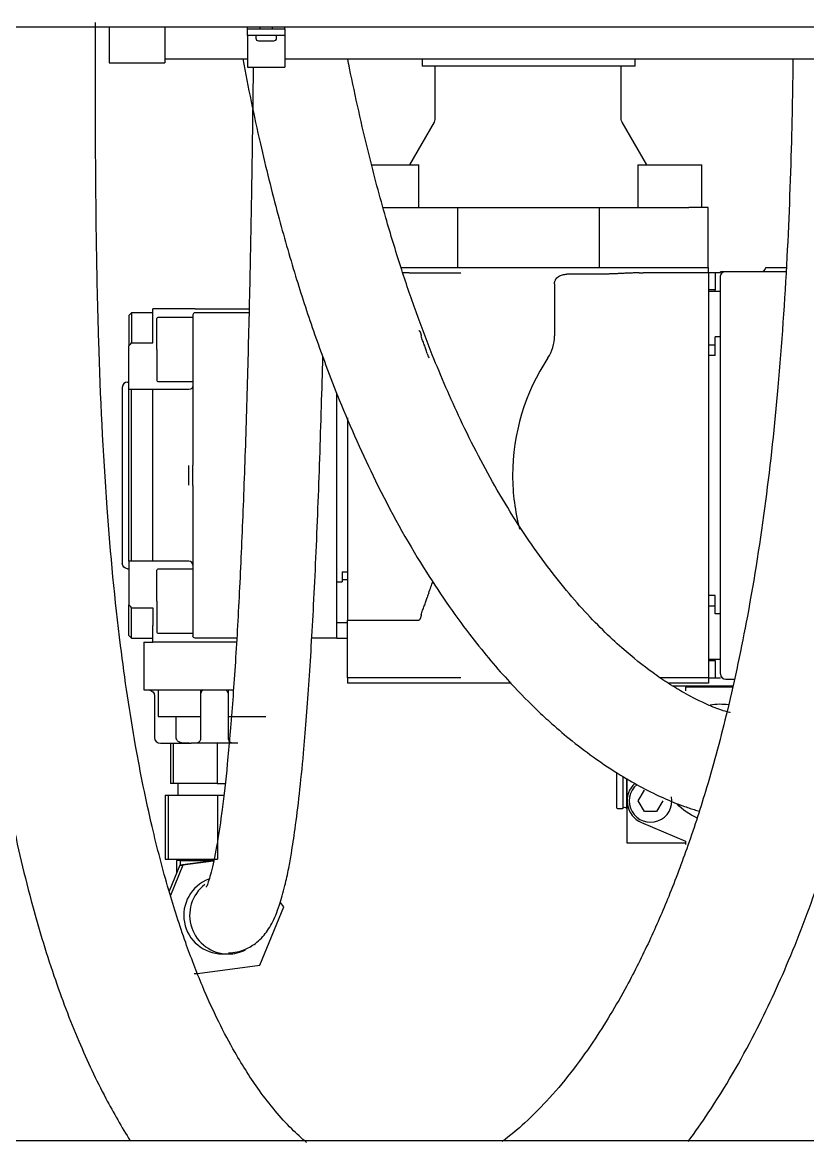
# Model space of a CAD drawing. Header units: millimetres. Extents: x 10462777 to 22643323, y 453826 to 1389191.
# Drawn here: x 11266628.9 to 11266914.3, y 583698 to 584104.9 of the extents above; entities that cross this region are included whole.
import ezdxf

# ---------------------------------------------------------------- set-up
doc = ezdxf.new("R2010")
doc.units = ezdxf.units.MM
doc.header["$LTSCALE"] = 200
doc.header["$MEASUREMENT"] = 0
for name, pattern in [('CENTER', [2, 1.25, -0.25, 0.25, -0.25]), ('HIDDEN_KS1', [0.26, 0.18, -0.08]), ('PHANTOM', [2.5, 1.25, -0.25, 0.25, -0.25, 0.25, -0.25])]:
    doc.linetypes.add(name, pattern=pattern)
for name, color, linetype in [('1', 1, 'CENTER'), ('11', 6, 'PHANTOM'), ('3', 3, 'HIDDEN_KS1')]:
    doc.layers.add(name, color=color, linetype=linetype)

msp = doc.modelspace()

# ---------------------------------------------------------------- linework, layer by layer
at = {"layer": '1', "color": 252, "linetype": 'Continuous'}
for p, q in [((11266596.99634, 584103.26517), (11267146.55885, 584103.26517)), ((11266680.77057, 584091.71315), (11266710.791, 584091.71315)), ((11266724.34861, 584091.71315), (11267098.14373, 584091.71315)), ((11266774.20464, 584091.71467), (11266774.20464, 584089.05005)), ((11266851.6767, 584089.05005), (11266851.6767, 584091.71467)), ((11266851.6767, 584089.05005), (11266774.20464, 584089.05005)), ((11266778.84491, 584089.05029), (11266778.84491, 584069.7168)), ((11266846.63296, 584069.7168), (11266846.63296, 584089.05029)), ((11266778.58542, 584068.7484), (11266769.61972, 584053.21934)), ((11266855.85814, 584053.21934), (11266846.89244, 584068.7484)), ((11266865.3145, 583863.89688), (11266887.06115, 583863.89688)), ((11266848.72307, 583806.76123), (11266848.72307, 583830.16721)), ((11266869.93143, 583806.76123), (11266848.72307, 583806.76123))]:
    msp.add_line(p, q, dxfattribs=at)
at = {"layer": '1', "color": 252, "linetype": 'Continuous', "extrusion": (0, 0, -1)}
for centre, start, end in [((-11266776.9081, 584069.7168), 180, 210), ((-11266848.56976, 584069.7168), 330, 0)]:
    msp.add_arc(centre, 1.9368, start, end, dxfattribs=at)
at = {"layer": '11', "color": 252, "linetype": 'Continuous'}
for p, q in [((11266660.42659, 584103.26554), (11266660.42659, 584090.26055)), ((11266680.76301, 584103.26554), (11266680.76301, 584090.26055)), ((11266710.78343, 584102.60766), (11266710.78343, 584103.26531)), ((11266710.78343, 584100.18666), (11266710.78343, 584102.60766)), ((11266710.78343, 584102.60766), (11266724.34104, 584102.60766)), ((11266715.23807, 584103.26528), (11266715.23807, 584102.60766)), ((11266719.8864, 584102.60766), (11266719.8864, 584103.26528)), ((11266724.34104, 584102.60766), (11266724.34104, 584103.26531)), ((11266724.34104, 584102.60766), (11266724.34104, 584100.18666)), ((11266710.78343, 584100.18666), (11266710.78343, 584088.71111)), ((11266724.34104, 584100.18666), (11266710.78343, 584100.18666)), ((11266713.78547, 584100.18666), (11266713.78547, 584099.21826)), ((11266721.339, 584099.21826), (11266721.339, 584100.18666)), ((11266724.34104, 584100.18666), (11266724.34104, 584088.71111)), ((11266714.75387, 584098.24986), (11266717.56224, 584098.24986)), ((11266717.56224, 584098.24986), (11266720.3706, 584098.24986)), ((11266660.42659, 584090.26055), (11266680.76301, 584090.26055)), ((11266710.78343, 584088.71111), (11266724.34104, 584088.71111)), ((11266766.54707, 584015.93579), (11266772.23206, 584015.93579)), ((11266769.53185, 584013.99899), (11266767.20625, 584013.99899)), ((11266769.53185, 584013.99899), (11266788.34791, 584013.99899)), ((11266772.23206, 584015.93579), (11266787.14201, 584015.93579)), ((11266836.79452, 584013.4443), (11266826.82939, 584013.4443)), ((11266838.56437, 584015.93579), (11266853.16507, 584015.93579)), ((11266853.16507, 584015.93579), (11266878.30772, 584015.93579)), ((11266878.30772, 584013.99899), (11266854.60427, 584013.99899)), ((11266878.30772, 584013.99899), (11266878.30772, 584015.93579)), ((11266880.72872, 584013.99899), (11266878.30772, 584013.99899)), ((11266878.30772, 584013.99899), (11266878.30772, 583999.03859)), ((11266882.66552, 584013.99899), (11266880.72872, 584013.99899)), ((11266880.72872, 584013.99899), (11266880.72872, 584007.7446)), ((11266884.60232, 584014.48319), (11266906.45816, 584014.48319)), ((11266899.12833, 584015.93579), (11266903.97034, 584015.93579)), ((11266903.97034, 584015.93579), (11266906.55887, 584015.93579)), ((11266822.33415, 584010.03182), (11266822.33415, 583991.05919)), ((11266882.66552, 584002.71478), (11266882.66552, 584012.54639)), ((11266880.72872, 584007.7446), (11266878.30772, 584007.7446)), ((11266882.66564, 584007.22019), (11266878.30772, 584007.22019)), ((11266880.72872, 584007.22017), (11266880.72872, 584007.7446)), ((11266676.39616, 583994.88417), (11266676.39616, 584000.92558)), ((11266691.69689, 584000.92558), (11266676.39616, 584000.92558)), ((11266691.69689, 584000.92558), (11266711.34577, 584000.92558)), ((11266882.66552, 583878.08629), (11266882.66552, 584002.71478)), ((11266668.64896, 583999.47298), (11266667.68056, 583998.50458)), ((11266667.68056, 583998.50458), (11266667.68056, 583987.41235)), ((11266676.39616, 583999.47298), (11266668.64896, 583999.47298)), ((11266668.64896, 583999.47298), (11266668.64896, 583988.50443)), ((11266677.84876, 583986.10905), (11266677.84876, 583997.38317)), ((11266690.92214, 583997.72986), (11266678.19545, 583997.72986)), ((11266690.92217, 583998.69826), (11266690.92217, 583986.61765)), ((11266711.31031, 583999.47298), (11266691.69689, 583999.47298)), ((11266878.30772, 583999.03859), (11266878.30772, 583881.76248)), ((11266676.39616, 583993.03678), (11266676.39616, 583994.88417)), ((11266676.39616, 583988.50443), (11266676.39616, 583993.03678)), ((11266882.66552, 583990.72026), (11266880.72872, 583990.72026)), ((11266880.72872, 583983.97857), (11266880.72872, 583990.72026)), ((11266667.68056, 583971.58304), (11266667.68056, 583987.41235)), ((11266668.64896, 583988.50443), (11266676.39616, 583988.50443)), ((11266677.84876, 583986.10905), (11266677.84876, 583974.83493)), ((11266690.92217, 583986.61765), (11266690.92217, 583944.05905)), ((11266878.30772, 583987.85217), (11266880.7296, 583987.85217)), ((11266880.72872, 583983.97857), (11266878.30772, 583983.97857)), ((11266665.25955, 583972.35776), (11266665.25955, 583908.44331)), ((11266667.19636, 583974.29456), (11266667.68065, 583974.29456)), ((11266678.19545, 583974.48824), (11266690.92214, 583974.48824)), ((11266667.68056, 583909.21803), (11266667.68056, 583971.58304)), ((11266676.39616, 583971.58304), (11266668.64896, 583971.58304)), ((11266668.64896, 583909.21803), (11266668.64896, 583971.58304)), ((11266689.46957, 583971.58304), (11266676.39616, 583971.58304)), ((11266676.39616, 583970.05722), (11266676.39616, 583971.58304)), ((11266676.39616, 583910.74385), (11266676.39616, 583970.05722)), ((11266743.21581, 583894.14086), (11266743.21581, 583970.2945)), ((11266747.08942, 583961.24055), (11266747.08942, 583887.76579)), ((11266690.92217, 583936.74205), (11266690.92217, 583894.18343)), ((11266667.68056, 583909.21803), (11266667.68056, 583893.38872)), ((11266676.39616, 583909.21803), (11266668.64896, 583909.21803)), ((11266676.39616, 583909.21803), (11266676.39616, 583910.74385)), ((11266689.46957, 583909.21803), (11266676.39616, 583909.21803)), ((11266667.19636, 583906.50651), (11266667.68065, 583906.50651)), ((11266677.84876, 583894.69202), (11266677.84876, 583905.96614)), ((11266690.92214, 583906.31283), (11266678.19545, 583906.31283)), ((11266745.15262, 583905.34443), (11266747.08942, 583905.34443)), ((11266745.15262, 583905.34443), (11266745.15262, 583901.77634)), ((11266743.21581, 583901.77634), (11266745.15262, 583901.77634)), ((11266747.08942, 583902.43923), (11266745.15203, 583902.43923)), ((11266880.72872, 583896.8225), (11266878.30772, 583896.8225)), ((11266880.72872, 583890.08081), (11266880.72872, 583896.8225)), ((11266667.68056, 583882.29649), (11266667.68056, 583893.38872)), ((11266668.64896, 583892.29664), (11266676.39616, 583892.29664)), ((11266668.64896, 583881.32809), (11266668.64896, 583892.29664)), ((11266676.39616, 583892.29664), (11266676.39616, 583887.76429)), ((11266677.84876, 583894.69202), (11266677.84876, 583883.4179)), ((11266690.92217, 583894.18343), (11266690.92217, 583882.10281)), ((11266743.21581, 583881.32809), (11266743.21581, 583894.14086)), ((11266880.7296, 583892.9489), (11266878.30772, 583892.9489)), ((11266676.39616, 583887.76429), (11266676.39616, 583885.9169)), ((11266743.21549, 583886.94481), (11266747.08942, 583886.94481)), ((11266747.08942, 583884.75976), (11266747.08942, 583887.76579)), ((11266747.19964, 583887.77282), (11266773.01969, 583887.77282)), ((11266882.66552, 583890.08081), (11266880.72872, 583890.08081)), ((11266676.39616, 583879.87549), (11266676.39616, 583885.9169)), ((11266678.19545, 583883.07121), (11266690.92214, 583883.07121)), ((11266747.08942, 583866.80208), (11266747.08942, 583884.75976)), ((11266667.68056, 583882.29649), (11266668.64896, 583881.32809)), ((11266668.64896, 583881.32809), (11266676.39616, 583881.32809)), ((11266691.69678, 583879.87549), (11266676.39616, 583879.87549)), ((11266706.7726, 583879.87549), (11266691.69678, 583879.87549)), ((11266706.86841, 583881.32809), (11266691.69689, 583881.32809)), ((11266743.21581, 583881.32809), (11266734.07926, 583881.32809)), ((11266743.21581, 583881.32809), (11266747.08942, 583881.32809)), ((11266878.30772, 583881.76248), (11266878.30772, 583866.80208)), ((11266882.66552, 583868.25468), (11266882.66552, 583878.08629)), ((11266878.30772, 583873.58088), (11266882.66564, 583873.58088)), ((11266880.72872, 583873.05647), (11266878.30772, 583873.05647)), ((11266880.72872, 583873.05647), (11266880.72872, 583873.5809)), ((11266880.72872, 583873.05647), (11266880.72872, 583866.80208)), ((11266769.53185, 583866.80208), (11266747.08942, 583866.80208)), ((11266747.08942, 583866.80208), (11266747.08942, 583864.86528)), ((11266788.34791, 583866.80208), (11266769.53185, 583866.80208)), ((11266878.30772, 583866.80208), (11266860.88679, 583866.80208)), ((11266878.30772, 583866.80208), (11266880.72872, 583866.80208)), ((11266878.30772, 583866.80208), (11266878.30772, 583864.86528)), ((11266880.72872, 583866.80208), (11266882.66552, 583866.80208)), ((11266772.23206, 583864.86528), (11266747.08942, 583864.86528)), ((11266788.60261, 583864.86528), (11266772.23206, 583864.86528)), ((11266806.5428, 583864.86528), (11266788.60261, 583864.86528)), ((11266878.30772, 583864.86528), (11266863.72145, 583864.86528)), ((11266884.60232, 583866.31788), (11266887.57628, 583866.31788)), ((11266844.84947, 583832.4739), (11266844.84947, 583820.02832)), ((11266847.24, 583830.94295), (11266847.24, 583819.35044)), ((11266848.55987, 583830.19301), (11266848.55987, 583819.35044)), ((11266845.52735, 583819.35044), (11266847.24, 583819.35044)), ((11266848.55987, 583819.35044), (11266848.72309, 583819.35044))]:
    msp.add_line(p, q, dxfattribs=at)
at = {"layer": '11', "color": 60, "linetype": 'Continuous'}
for p, q in [((11266755.80498, 584053.21922), (11266772.99414, 584053.21922)), ((11266772.99414, 584037.72481), (11266772.99414, 584053.21922)), ((11266852.5965, 584053.21922), (11266852.5965, 584037.72481)), ((11266852.5965, 584053.21922), (11266875.83811, 584053.21922)), ((11266875.83811, 584037.72481), (11266875.83811, 584053.21922)), ((11266760.04633, 584037.72481), (11266787.14226, 584037.72481)), ((11266787.14226, 584037.72481), (11266787.14226, 584015.93579)), ((11266787.14226, 584037.72481), (11266787.14746, 584037.72481)), ((11266787.14746, 584037.72481), (11266787.14746, 584015.93579)), ((11266787.14746, 584037.72481), (11266838.56945, 584037.72481)), ((11266838.56945, 584037.72481), (11266838.56945, 584015.93579)), ((11266838.56985, 584037.72481), (11266871.15754, 584037.72481)), ((11266878.16227, 584037.72481), (11266871.15754, 584037.72481)), ((11266878.16227, 584015.93579), (11266878.16227, 584037.72481)), ((11266787.1464, 584015.93579), (11266787.14746, 584015.93579)), ((11266787.14746, 584015.93579), (11266838.56945, 584015.93579)), ((11266673.1036, 583879.87549), (11266673.1036, 583862.44428)), ((11266673.1036, 583879.87549), (11266673.49347, 583879.87549)), ((11266673.49347, 583879.87549), (11266676.3961, 583879.87549)), ((11266886.9585, 583863.41268), (11266869.93105, 583863.41268)), ((11266869.93105, 583863.41268), (11266869.93105, 583862.1706)), ((11266673.1036, 583862.44428), (11266673.49347, 583862.44428)), ((11266673.49347, 583862.44428), (11266677.99345, 583862.44428)), ((11266676.9772, 583860.31379), (11266676.9772, 583845.20674)), ((11266677.99345, 583862.44428), (11266683.23874, 583862.44428)), ((11266678.33296, 583862.44428), (11266678.33296, 583852.76027)), ((11266683.23874, 583862.44428), (11266705.62209, 583862.44428)), ((11266693.82738, 583852.76027), (11266693.82738, 583862.44428)), ((11266703.70506, 583862.44428), (11266703.70506, 583852.76027)), ((11266678.33296, 583852.76027), (11266692.04559, 583852.76027)), ((11266684.82714, 583845.20674), (11266684.82714, 583852.76027)), ((11266692.04559, 583852.76027), (11266693.82738, 583852.76027)), ((11266693.73204, 583852.76027), (11266693.73204, 583845.20674)), ((11266703.70506, 583852.76027), (11266717.41769, 583852.76027)), ((11266703.8004, 583845.20674), (11266703.8004, 583852.76027)), ((11266717.41769, 583852.76027), (11266717.41817, 583852.76027)), ((11266679.10768, 583843.07626), (11266689.71062, 583843.07626)), ((11266682.82486, 583843.07626), (11266682.82486, 583828.45341)), ((11266683.76122, 583843.07626), (11266683.76122, 583828.45341)), ((11266705.26967, 583843.07626), (11266690.24069, 583843.07626)), ((11266699.70258, 583843.07626), (11266699.70258, 583828.45341)), ((11266683.76122, 583828.45341), (11266682.82486, 583828.45341)), ((11266699.70258, 583828.45341), (11266683.76122, 583828.45341)), ((11266685.42831, 583828.45341), (11266685.42831, 583824.19245)), ((11266699.70258, 583828.45341), (11266702.61543, 583828.45341)), ((11266852.77215, 583822.15881), (11266855.00858, 583826.03241)), ((11266680.83219, 583824.19245), (11266680.83219, 583800.95083)), ((11266680.83219, 583824.19245), (11266681.8856, 583824.19245)), ((11266681.8856, 583824.19245), (11266681.8856, 583800.95083)), ((11266681.8856, 583824.19245), (11266699.81963, 583824.19245)), ((11266699.81963, 583824.19245), (11266702.13623, 583824.19245)), ((11266699.81963, 583824.19245), (11266699.81963, 583800.95083)), ((11266855.00858, 583818.2852), (11266852.77215, 583822.15881)), ((11266861.71785, 583822.15881), (11266859.48143, 583818.2852)), ((11266859.48143, 583818.2852), (11266855.00858, 583818.2852)), ((11266853.91651, 583814.31378), (11266869.93105, 583807.51911)), ((11266869.93105, 583807.51911), (11266869.93105, 583806.27703)), ((11266680.83219, 583800.95083), (11266681.8856, 583800.95083)), ((11266681.8856, 583800.95083), (11266699.81963, 583800.95083)), ((11266686.11829, 583798.75814), (11266682.27267, 583789.38053)), ((11266687.30932, 583798.75814), (11266682.7967, 583787.75404)), ((11266684.9581, 583800.46663), (11266684.9581, 583795.92885)), ((11266686.46336, 583800.46663), (11266684.9581, 583800.46663)), ((11266685.91251, 583800.95092), (11266685.91251, 583800.46663)), ((11266698.43231, 583800.41977), (11266686.11829, 583798.75814)), ((11266686.11829, 583798.75814), (11266687.30932, 583798.75814)), ((11266686.46336, 583800.46663), (11266698.77958, 583800.46663)), ((11266686.46336, 583798.80468), (11266686.46336, 583800.46663)), ((11266698.39896, 583800.25455), (11266687.30932, 583798.75814)), ((11266723.98722, 583783.67575), (11266722.67316, 583785.37984)), ((11266715.29134, 583762.47069), (11266723.98722, 583783.67575)), ((11266701.62976, 583766.5726), (11266703.75841, 583766.5726)), ((11266692.60444, 583759.40936), (11266715.29134, 583762.47069)), ((11266691.41341, 583759.40936), (11266692.60444, 583759.40936))]:
    msp.add_line(p, q, dxfattribs=at)
at = {"layer": '11', "color": 252, "linetype": 'Continuous'}
for centre, radius, start, end in [((11266714.75387, 584099.21826), 0.9684, 180, 270), ((11266720.3706, 584099.21826), 0.9684, 270, 0), ((11266897.67573, 584015.93579), 1.4526, 270, 0), ((11266678.19545, 583997.38317), 0.34669, 90, 180), ((11266691.69689, 583998.69826), 0.77472, 90, 180), ((11266807.80814, 583991.05919), 14.52601, 326.5884464, 0), ((11266884.60232, 583940.40054), 77.47206, 146.5884464, 180), ((11266667.19636, 583972.35776), 1.9368, 90, 180), ((11266678.19545, 583974.83493), 0.34669, 180, 270), ((11266884.60232, 583940.40054), 77.47206, 180, 194.6358273), ((11266689.46957, 583907.76543), 1.4526, 0, 90), ((11266678.19545, 583905.96614), 0.34669, 90, 180), ((11266678.19545, 583883.4179), 0.34669, 180, 270), ((11266884.60232, 583868.25468), 1.9368, 180, 270), ((11266845.52735, 583820.02832), 0.67788, 180, 270)]:
    msp.add_arc(centre, radius, start, end, dxfattribs=at)
at = {"layer": '11', "color": 252, "linetype": 'Continuous', "extrusion": (0, 0, -1)}
for centre, radius, start, end in [((-11266884.60231, 584012.5464), 1.93679, 359.9997794, 90.0002206), ((-11266689.46957, 583973.03564), 1.4526, 180, 270), ((-11266667.19636, 583908.44331), 1.9368, 270, 0), ((-11266691.69689, 583882.10281), 0.77472, 270, 0), ((-11266847.89993, 583819.1955), 0.67788, 13.2129804, 166.7870196)]:
    msp.add_arc(centre, radius, start, end, dxfattribs=at)
at = {"layer": '11', "color": 60, "linetype": 'Continuous', "extrusion": (0, 0, -1)}
for centre, radius, start, end in [((-11266674.84672, 583860.31379), 2.13048, 90, 180), ((-11266882.6171, 583835.81326), 21.54692, 80.1932654, 98.0357634), ((-11266882.6171, 583835.81326), 21.54692, 293.307642, 316.7301309)]:
    msp.add_arc(centre, radius, start, end, dxfattribs=at)
at = {"layer": '11', "color": 60, "linetype": 'Continuous'}
for centre, radius, start, end in [((11266679.10768, 583845.20674), 2.13048, 180, 270), ((11266857.245, 583822.15881), 8.52193, 131.31066, 247.0093949), ((11266857.245, 583822.15881), 7.74721, 129.2681098, 10.8562655)]:
    msp.add_arc(centre, radius, start, end, dxfattribs=at)
at = {"layer": '11', "color": 252, "linetype": 'Continuous'}
for centre, major_axis, ratio, start_param, end_param in [((11266783.64708, 583991.05919), (0, 14.52601), 0.577350273, 2.02337412, 2.153937957), ((11266739.30994, 583940.40054), (0, 77.47206), 0.577350269, 4.129247361, 4.194130966), ((11266783.64708, 583889.74188), (0, 14.52601), 0.577350274, 0.987654692, 1.118218542)]:
    msp.add_ellipse(centre, major_axis=major_axis, ratio=ratio, start_param=start_param, end_param=end_param, dxfattribs=at)
at = {"layer": '11', "color": 60, "linetype": 'Continuous'}
for centre, start_param, end_param in [((11266701.62976, 583780.61441), 3.506806269, 6.283185307), ((11266703.75841, 583780.61441), 3.794753232, 6.283185307), ((11266703.75841, 583780.61441), 0, 0.4686897)]:
    msp.add_ellipse(centre, major_axis=(0, -14.04181), ratio=0.998629535, start_param=start_param, end_param=end_param, dxfattribs=at)
at = {"layer": '11', "color": 27, "linetype": 'Continuous'}
for points, knots in [([(11266606.28399, 584104.93175), (11266606.26834, 584094.46487), (11266606.29161, 584073.90004), (11266606.42372, 584043.65552), (11266606.95791, 584002.90225), (11266608.44599, 583955.81071), (11266612.06101, 583904.22987), (11266617.10282, 583860.02809), (11266623.60763, 583821.1533), (11266631.39421, 583787.44891), (11266639.83563, 583759.3488), (11266648.91591, 583735.34618), (11266658.31707, 583715.36238), (11266665.00893, 583703.6772), (11266668.1415, 583698.69907)], [0, 0, 0, 0, 0.074662816, 0.146696509, 0.215741806, 0.365404318, 0.482760636, 0.584949718, 0.68378467, 0.765939598, 0.835159792, 0.897909432, 0.955154093, 1, 1, 1, 1]), ([(11266732.25988, 583698.04477), (11266730.42533, 583699.58853), (11266724.33966, 583705.17745), (11266715.41877, 583715.89888), (11266706.81858, 583729.38373), (11266700.01859, 583742.20486), (11266693.94112, 583755.58547), (11266687.81915, 583771.50751), (11266681.63133, 583790.81854), (11266675.43042, 583814.6493), (11266669.42516, 583844.27698), (11266663.71151, 583882.88558), (11266659.07162, 583931.96686), (11266656.76024, 583980.92874), (11266655.7799, 584026.00175), (11266655.49497, 584064.59076), (11266655.44362, 584091.20417), (11266655.47866, 584104.93175)], [0, 0, 0, 0, 0.021069001, 0.071161889, 0.11381256, 0.1456229, 0.180615509, 0.221112786, 0.268537147, 0.324694293, 0.394250271, 0.479323279, 0.595159557, 0.734388927, 0.816815137, 0.905516469, 1, 1, 1, 1]), ([(11266709.02455, 584091.67654), (11266710.97484, 584081.35303), (11266714.93061, 584062.30805), (11266721.44225, 584036.00598), (11266727.93648, 584013.34854), (11266735.25898, 583990.86828), (11266744.67568, 583965.70444), (11266757.80921, 583936.26556), (11266773.87532, 583907.25027), (11266790.43552, 583883.38488), (11266804.21073, 583867.01005), (11266813.81582, 583857.17147), (11266821.29265, 583850.21591), (11266828.48457, 583844.06721), (11266837.37106, 583837.29397), (11266846.34169, 583831.39484), (11266854.89248, 583826.55842), (11266862.66524, 583822.81616), (11266868.79908, 583820.38078), (11266872.73453, 583819.06748), (11266874.44475, 583818.562), (11266875.03132, 583818.39633)], [0, 0, 0, 0, 0.061502684, 0.114019099, 0.159572299, 0.20115779, 0.255277196, 0.321969152, 0.40081023, 0.470984515, 0.528894745, 0.572915039, 0.596076172, 0.629128717, 0.672963612, 0.729067267, 0.780291036, 0.840901228, 0.912541591, 0.96684373, 1, 1, 1, 1]), ([(11266886.22801, 583854.2001), (11266886.22772, 583854.2002), (11266886.15965, 583854.21491), (11266885.50677, 583854.37031), (11266883.42574, 583854.97452), (11266879.84983, 583856.29501), (11266875.45224, 583858.21445), (11266870.24364, 583860.8677), (11266864.21384, 583864.46952), (11266856.89661, 583869.43052), (11266846.75843, 583877.40418), (11266832.76943, 583890.99246), (11266817.05476, 583910.22003), (11266801.73624, 583933.82386), (11266788.61838, 583958.94058), (11266778.99951, 583981.13633), (11266771.9221, 583999.84361), (11266766.27855, 584016.43993), (11266760.44408, 584035.624), (11266754.04852, 584059.64746), (11266749.7202, 584079.03913), (11266747.41323, 584090.56792), (11266747.19296, 584091.68081)], [0, 0, 0, 0, 0.020172742, 0.070577421, 0.148520718, 0.206726891, 0.255704414, 0.314913554, 0.358786623, 0.397058907, 0.460833186, 0.531131737, 0.600104658, 0.667267642, 0.729626855, 0.781997061, 0.815135421, 0.849239351, 0.885508862, 0.932398756, 0.993478479, 1, 1, 1, 1]), ([(11266909.03013, 584091.69418), (11266908.90464, 584082.6344), (11266908.46495, 584058.61797), (11266907.01168, 584018.80322), (11266904.00049, 583974.24605), (11266899.30277, 583930.69312), (11266893.2078, 583891.49184), (11266885.89259, 583856.77407), (11266878.46836, 583829.033), (11266871.21203, 583806.53865), (11266864.22618, 583787.99279), (11266856.81221, 583770.91248), (11266847.805, 583752.94064), (11266835.75568, 583732.86685), (11266820.70213, 583713.45767), (11266808.96404, 583702.61726), (11266803.34923, 583698.40741)], [0, 0, 0, 0, 0.062339556, 0.165274249, 0.274187894, 0.369963055, 0.467726699, 0.549155762, 0.617471917, 0.669741522, 0.717076632, 0.759802599, 0.805025753, 0.865783427, 0.938319624, 1, 1, 1, 1]), ([(11266870.98469, 583698.45773), (11266873.48502, 583701.84536), (11266882.21945, 583714.34615), (11266894.80855, 583736.06843), (11266908.17945, 583764.93682), (11266919.78006, 583795.80142), (11266930.61331, 583832.14999), (11266940.65685, 583876.48522), (11266948.71918, 583927.63751), (11266954.48928, 583986.0711), (11266957.14862, 584038.75687), (11266957.99395, 584074.96216), (11266958.20762, 584089.567), (11266958.23646, 584091.70519)], [0, 0, 0, 0, 0.032967563, 0.118787898, 0.191966345, 0.273156127, 0.364284968, 0.471289957, 0.604838856, 0.739314193, 0.894864676, 0.984608326, 1, 1, 1, 1]), ([(11266712.84045, 584088.69418), (11266712.8322, 584087.97997), (11266712.72752, 584079.00085), (11266712.52118, 584063.20497), (11266712.19646, 584042.53257), (11266711.86867, 584024.48661), (11266711.40142, 584001.82963), (11266710.70353, 583973.64892), (11266709.66902, 583940.94055), (11266708.42361, 583910.06356), (11266706.96706, 583881.75186), (11266705.29631, 583856.45902), (11266703.47307, 583835.27166), (11266701.60792, 583818.80375), (11266699.67586, 583805.82219), (11266697.72665, 583796.5042), (11266696.43444, 583792.33881), (11266695.79979, 583790.90058), (11266695.78528, 583790.8361), (11266695.79207, 583790.83851)], [0, 0, 0, 0, 0.004480095, 0.056343884, 0.099562581, 0.136130064, 0.172550667, 0.247307156, 0.32412323, 0.401063727, 0.47829939, 0.557333341, 0.639148253, 0.7166422, 0.788952194, 0.876131297, 0.960660563, 0.991102379, 1, 1, 1, 1]), ([(11266703.82162, 583767.00846), (11266705.95467, 583767.00664), (11266709.42642, 583767.72045), (11266713.77354, 583770.32071), (11266716.47105, 583772.95996), (11266718.16877, 583775.19538), (11266719.68836, 583777.73618), (11266721.10192, 583780.76541), (11266722.67672, 583785.01525), (11266724.25471, 583790.60795), (11266725.66542, 583797.17855), (11266726.86058, 583803.80288), (11266728.16751, 583812.3572), (11266729.64253, 583824.23563), (11266731.33784, 583841.14563), (11266733.09801, 583863.55), (11266734.87487, 583893.36187), (11266736.41291, 583927.47196), (11266737.46934, 583958.4949), (11266737.99776, 583977.48045), (11266738.15823, 583983.63723)], [0, 0, 0, 0, 0.052658954, 0.090203929, 0.11447932, 0.14036679, 0.17145786, 0.207601718, 0.248026018, 0.312732807, 0.361099435, 0.399114162, 0.45317295, 0.518997786, 0.583802782, 0.674916402, 0.765939297, 0.862674886, 0.955963832, 1, 1, 1, 1])]:
    msp.add_open_spline(points, degree=3, knots=knots, dxfattribs=at)
at = {"layer": '11', "color": 252, "linetype": 'Continuous'}
for points, knots in [([(11266822.33415, 584010.03182), (11266822.33415, 584010.2956), (11266822.37159, 584010.55258), (11266822.48161, 584010.92825), (11266822.52777, 584011.05257), (11266822.63515, 584011.29089), (11266822.69648, 584011.40566), (11266822.90166, 584011.73774), (11266823.06855, 584011.94431), (11266823.43834, 584012.3121), (11266823.64386, 584012.47666), (11266824.08071, 584012.76457), (11266824.3095, 584012.88675), (11266824.78461, 584013.09427), (11266825.03245, 584013.17989), (11266825.79012, 584013.38218), (11266826.3054, 584013.4444), (11266826.82939, 584013.4444)], [0, 0, 0, 0, 0.125, 0.125, 0.1875, 0.1875, 0.25, 0.25, 0.375, 0.375, 0.5, 0.5, 0.625, 0.625, 0.75, 0.75, 1, 1, 1, 1]), ([(11266882.66554, 584014.09611), (11266882.66554, 584014.14669), (11266882.67878, 584014.21964), (11266882.72541, 584014.31077), (11266882.7758, 584014.37291), (11266882.83795, 584014.4233), (11266882.92907, 584014.46994), (11266883.00202, 584014.48317), (11266883.05261, 584014.48317)], [0, 0, 0, 0, 0.239178973, 0.368182082, 0.5, 0.631817918, 0.760821026, 1, 1, 1, 1]), ([(11266883.04786, 584014.48319), (11266883.05039, 584014.48319), (11266883.05987, 584014.48319), (11266883.11908, 584014.48319), (11266883.3247, 584014.48319), (11266883.60556, 584014.48319), (11266883.92306, 584014.48319), (11266884.20814, 584014.48319), (11266884.42568, 584014.48319), (11266884.55963, 584014.48319), (11266884.61089, 584014.48319), (11266884.59976, 584014.48319), (11266884.60246, 584014.48319), (11266884.60261, 584014.48319), (11266884.60254, 584014.48319), (11266884.60253, 584014.48319)], [0, 0, 0, 0, 0.043628442, 0.130281004, 0.216933567, 0.30358613, 0.390238692, 0.476891255, 0.563543818, 0.65019638, 0.736848943, 0.823501505, 0.910154068, 0.996806631, 1, 1, 1, 1]), ([(11266776.10482, 583984.70718), (11266775.96261, 583985.21376), (11266775.79598, 583985.72547), (11266775.43157, 583986.76243), (11266775.23316, 583987.28819), (11266774.82772, 583988.34078), (11266774.61889, 583988.86937), (11266774.32115, 583989.6742), (11266774.22458, 583989.94451), (11266774.04848, 583990.49335), (11266773.96846, 583990.77172), (11266773.91071, 583991.05919)], [0, 0, 0, 0, 0.25, 0.25, 0.5, 0.5, 0.75, 0.75, 0.875, 0.875, 1, 1, 1, 1]), ([(11266690.92203, 583936.74205), (11266690.92217, 583937.14622), (11266690.92245, 583937.95685), (11266690.92257, 583939.17639), (11266690.9225, 583940.60405), (11266690.92268, 583942.23248), (11266690.92223, 583943.45185), (11266690.92201, 583944.05902)], [0, 0, 0, 0, 0.165729332, 0.33240628, 0.500001623, 0.751031742, 1, 1, 1, 1]), ([(11266773.91071, 583889.74188), (11266773.9684, 583890.02905), (11266774.04835, 583890.30731), (11266774.22445, 583890.85618), (11266774.32106, 583891.12662), (11266774.61907, 583891.93219), (11266774.82828, 583892.46169), (11266775.2347, 583893.51691), (11266775.43287, 583894.04223), (11266775.79626, 583895.07651), (11266775.96265, 583895.58745), (11266776.10482, 583896.09389)], [0, 0, 0, 0, 0.125, 0.125, 0.25, 0.25, 0.5, 0.5, 0.75, 0.75, 1, 1, 1, 1])]:
    msp.add_open_spline(points, degree=3, knots=knots, dxfattribs=at)
for points in [[(11266853.16507, 584013.9857), (11266852.73965, 584013.97784), (11266851.88231, 584013.95576), (11266850.57961, 584013.90842), (11266849.259, 584013.85114), (11266847.92009, 584013.78786), (11266846.56201, 584013.7222), (11266845.18623, 584013.65759), (11266843.79404, 584013.59719), (11266842.39519, 584013.5441), (11266840.99957, 584013.50078), (11266839.60354, 584013.46865), (11266838.20403, 584013.44881), (11266837.2649, 584013.4443), (11266836.79452, 584013.4443)], [(11266853.16507, 584013.9857), (11266853.64477, 584013.99456), (11266854.1245, 584013.99899), (11266854.60427, 584013.99899)], [(11266773.01969, 583993.02825), (11266773.03191, 583993.02825), (11266773.05673, 583993.0264), (11266773.09518, 583993.01744), (11266773.13459, 583993.00166), (11266773.17422, 583992.97899), (11266773.21523, 583992.94821), (11266773.25724, 583992.9087), (11266773.29994, 583992.86014), (11266773.34354, 583992.80153), (11266773.38746, 583992.73305), (11266773.43192, 583992.65377), (11266773.47686, 583992.56319), (11266773.52238, 583992.46033), (11266773.56847, 583992.3444), (11266773.6152, 583992.21433), (11266773.66261, 583992.06896), (11266773.71071, 583991.90704), (11266773.75954, 583991.72716), (11266773.80914, 583991.52772), (11266773.85946, 583991.3072), (11266773.89359, 583991.1444), (11266773.91071, 583991.05919)], [(11266667.68056, 583987.41235), (11266667.9991, 583987.78188), (11266668.32206, 583988.14574), (11266668.64896, 583988.50443)], [(11266668.64896, 583971.58304), (11266668.53921, 583971.58304), (11266668.32115, 583971.58304), (11266667.99841, 583971.58304), (11266667.78604, 583971.58304), (11266667.68056, 583971.58304)], [(11266689.46957, 583936.82515), (11266689.46966, 583937.42048), (11266689.47089, 583938.61206), (11266689.47151, 583940.40065), (11266689.47093, 583942.18919), (11266689.46965, 583943.38066), (11266689.46957, 583943.97593)], [(11266668.64896, 583909.21803), (11266668.53921, 583909.21803), (11266668.32115, 583909.21803), (11266667.99841, 583909.21803), (11266667.78604, 583909.21803), (11266667.68056, 583909.21803)], [(11266667.68056, 583893.38872), (11266667.9991, 583893.01919), (11266668.32206, 583892.65533), (11266668.64896, 583892.29664)], [(11266747.08942, 583887.76579), (11266747.10031, 583887.76739), (11266747.12301, 583887.77001), (11266747.15975, 583887.77232), (11266747.18604, 583887.77282), (11266747.19964, 583887.77282)], [(11266773.91071, 583889.74188), (11266773.89359, 583889.65667), (11266773.85946, 583889.49387), (11266773.80914, 583889.27335), (11266773.75955, 583889.07392), (11266773.71071, 583888.89403), (11266773.66261, 583888.73211), (11266773.6152, 583888.58674), (11266773.56847, 583888.45667), (11266773.52238, 583888.34074), (11266773.47686, 583888.23788), (11266773.43192, 583888.1473), (11266773.38746, 583888.06802), (11266773.34354, 583887.99954), (11266773.29994, 583887.94093), (11266773.25724, 583887.89237), (11266773.21523, 583887.85286), (11266773.17422, 583887.82208), (11266773.13459, 583887.79941), (11266773.09518, 583887.78363), (11266773.05673, 583887.77467), (11266773.03191, 583887.77282), (11266773.01969, 583887.77282)]]:
    msp.add_open_spline(points, degree=3, dxfattribs=at)
at = {"layer": '11', "color": 60, "linetype": 'Continuous'}
for points, knots in [([(11266693.82039, 583861.07771), (11266693.82832, 583861.11198), (11266693.83667, 583861.14569), (11266693.87977, 583861.3095), (11266693.92036, 583861.43307), (11266694.00649, 583861.65838), (11266694.05201, 583861.76057), (11266694.14515, 583861.94656), (11266694.19312, 583862.03072), (11266694.28623, 583862.1758), (11266694.33169, 583862.23745), (11266694.41912, 583862.33871), (11266694.46118, 583862.37817), (11266694.53776, 583862.43065), (11266694.57272, 583862.44428), (11266694.60417, 583862.44428)], [0, 0, 0, 0, 0.040402427, 0.040402427, 0.200335356, 0.200335356, 0.360268285, 0.360268285, 0.520201214, 0.520201214, 0.680134142, 0.680134142, 0.840067071, 0.840067071, 1, 1, 1, 1]), ([(11266702.92827, 583862.44428), (11266702.99092, 583862.44428), (11266703.07017, 583862.38873), (11266703.24426, 583862.187), (11266703.34082, 583862.03927), (11266703.52629, 583861.6691), (11266703.61768, 583861.44191), (11266703.69409, 583861.15213), (11266703.70131, 583861.12329), (11266703.70823, 583861.09404)], [0, 0, 0, 0, 0.32170515, 0.32170515, 0.643410299, 0.643410299, 0.965115449, 0.965115449, 1, 1, 1, 1]), ([(11266689.71062, 583843.07626), (11266689.25634, 583843.07626), (11266688.78427, 583843.07399), (11266688.05306, 583843.10095), (11266687.80785, 583843.11543), (11266687.31563, 583843.16656), (11266687.06706, 583843.20346), (11266686.57742, 583843.31471), (11266686.33813, 583843.38834), (11266685.99279, 583843.54134), (11266685.87937, 583843.59999), (11266685.6647, 583843.73176), (11266685.56282, 583843.80504), (11266685.37191, 583843.96923), (11266685.28253, 583844.06089), (11266685.12597, 583844.25741), (11266685.0578, 583844.36287), (11266684.94443, 583844.5903), (11266684.90106, 583844.7089), (11266684.84252, 583844.95259), (11266684.82714, 583845.07981), (11266684.82714, 583845.20674)], [0, 0, 0, 0, 0.25, 0.25, 0.375, 0.375, 0.5, 0.5, 0.625, 0.625, 0.6875, 0.6875, 0.75, 0.75, 0.8125, 0.8125, 0.875, 0.875, 0.9375, 0.9375, 1, 1, 1, 1]), ([(11266693.73204, 583845.20674), (11266693.73204, 583845.0809), (11266693.72478, 583844.9538), (11266693.69587, 583844.70733), (11266693.67456, 583844.58926), (11266693.58979, 583844.24959), (11266693.5061, 583844.04959), (11266693.29752, 583843.72067), (11266693.17391, 583843.59145), (11266692.8947, 583843.38677), (11266692.74292, 583843.31355), (11266692.41662, 583843.20304), (11266692.24119, 583843.16607), (11266691.87817, 583843.1152), (11266691.68953, 583843.1009), (11266691.29844, 583843.08309), (11266691.09599, 583843.07961), (11266690.67737, 583843.0762), (11266690.46079, 583843.07626), (11266690.24069, 583843.07626)], [0, 0, 0, 0, 0.0625, 0.0625, 0.125, 0.125, 0.25, 0.25, 0.375, 0.375, 0.5, 0.5, 0.625, 0.625, 0.75, 0.75, 0.875, 0.875, 1, 1, 1, 1]), ([(11266707.29175, 583843.07626), (11266706.85267, 583843.07626), (11266706.43407, 583843.07399), (11266705.84151, 583843.10095), (11266705.65183, 583843.11543), (11266705.28858, 583843.16656), (11266705.11398, 583843.20346), (11266704.78672, 583843.31471), (11266704.63518, 583843.38834), (11266704.4271, 583843.54134), (11266704.36062, 583843.59999), (11266704.2379, 583843.73176), (11266704.18125, 583843.80504), (11266704.07747, 583843.96923), (11266704.03018, 583844.06089), (11266703.94889, 583844.25741), (11266703.91435, 583844.36287), (11266703.85764, 583844.5903), (11266703.83638, 583844.7089), (11266703.80781, 583844.95259), (11266703.8004, 583845.07981), (11266703.8004, 583845.20674)], [0, 0, 0, 0, 0.25, 0.25, 0.375, 0.375, 0.5, 0.5, 0.625, 0.625, 0.6875, 0.6875, 0.75, 0.75, 0.8125, 0.8125, 0.875, 0.875, 0.9375, 0.9375, 1, 1, 1, 1])]:
    msp.add_open_spline(points, degree=3, knots=knots, dxfattribs=at)
msp.add_open_spline([(11266689.71062, 583843.07626), (11266689.89024, 583843.07626), (11266690.06707, 583843.07626), (11266690.24069, 583843.07626)], degree=3, dxfattribs=at)
at = {"layer": '3', "color": 252, "linetype": 'Continuous'}
msp.add_line((11266396.52835, 583698.78068), (11268226.80575, 583698.78068), dxfattribs=at)

doc.saveas('drawing.dxf')
